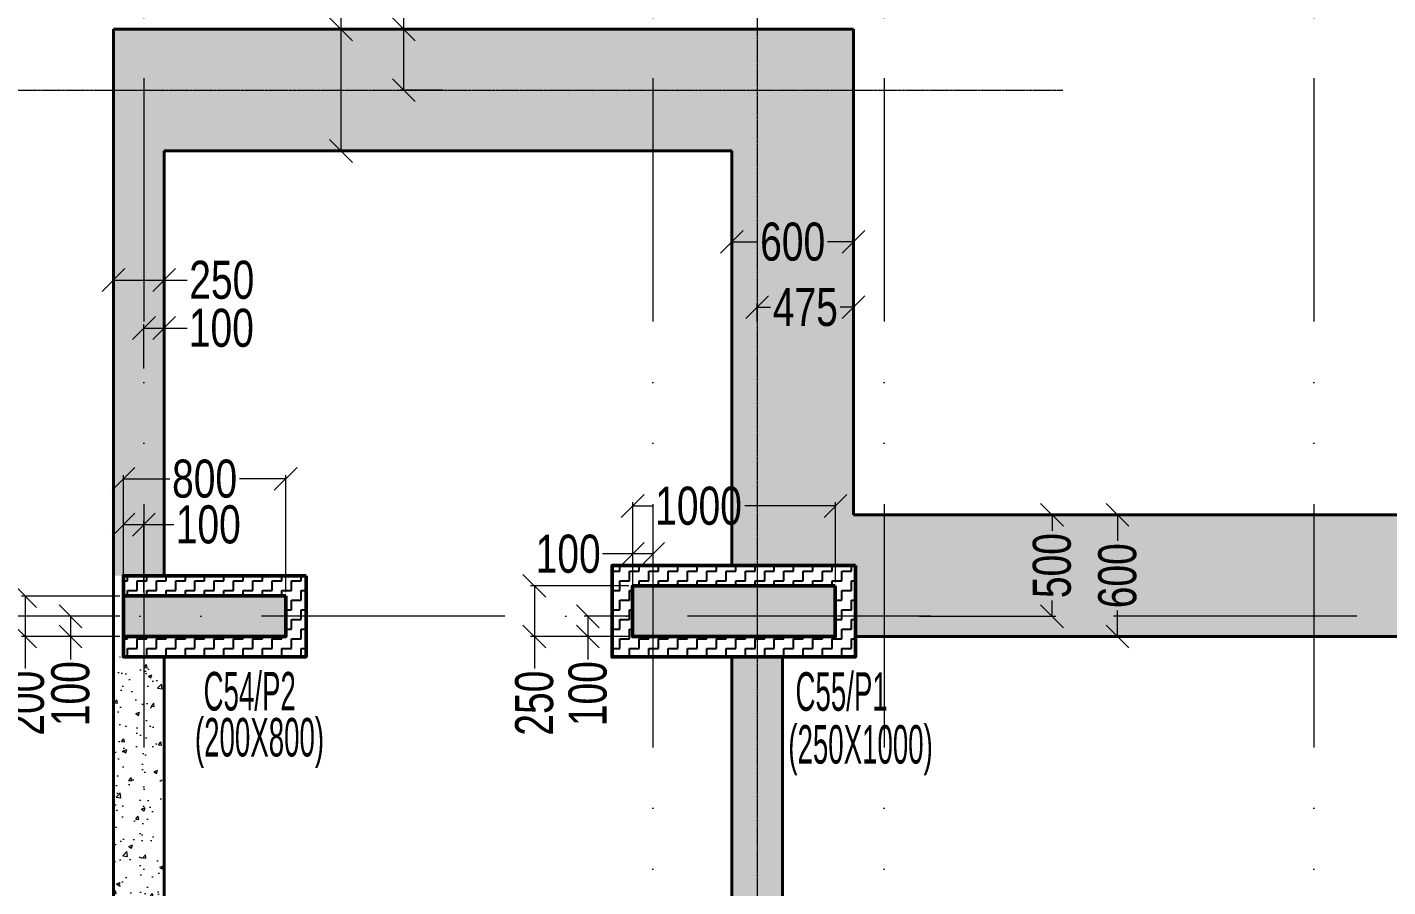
# Model space of a CAD drawing. Header units: millimetres. Extents: x 359 to 43503, y 1365 to 61403.
# Drawn here: x 3845 to 10554, y 17705 to 21944 of the extents above; entities that cross this region are included whole.
import ezdxf

# ---------------------------------------------------------------- set-up
doc = ezdxf.new("R2010")
doc.units = ezdxf.units.MM
doc.linetypes.add('ACAD_ISO04W100', pattern=[30, 24, -3, 0, -3])
doc.linetypes.add('ACAD_ISO12W100', pattern=[21, 12, -3, 0, -3, 0, -3])
for name, color, linetype, lineweight in [('-STR-WALL HAT', 250, 'Continuous', 20), ('A-ANNO-DIMS', 8, 'Continuous', 15), ('A-ANNO-GRID-LINE', 9, 'ACAD_ISO04W100', 20), ('A-CLMN', 5, 'Continuous', 50), ('A-CONC', 5, 'Continuous', 40), ('A-CONC-PATT', 253, 'Continuous', 0), ('S-COLS-IDEN', 4, 'Continuous', 9), ('STR-COL-DIM', 8, 'Continuous', 18), ('STR-GRID-LINE', 8, 'ACAD_ISO04W100', 15)]:
    doc.layers.add(name, color=color, linetype=linetype, lineweight=lineweight)
doc.layers.add('COMMENTS', color=1, linetype='Continuous')
doc.layers.add('S-COL-TER HATCH', color=55, linetype='Continuous')
doc.styles.add('SOBHA', font='swisscl.ttf')
doc.styles.add('Swis721 LtCn BT', font='swisscl.ttf', dxfattribs={"width": 0.7, "height": 250})
doc.dimstyles.new('S-75', dxfattribs={"dimscale": 75, "dimtxt": 2.5, "dimasz": 1.5, "dimexe": 0.25, "dimexo": 0.25, "dimgap": 0.1, "dimtad": 0, "dimdec": 0, "dimzin": 0, "dimdsep": 46, "dimtxsty": 'SOBHA', "dimblk": 'OBLIQUE', "dimcen": 0.09, "dimclrd": 9, "dimclre": 9, "dimclrt": 6, "dimadec": 5, "dimazin": 0, "dimtfac": 1, "dimtdec": 0, "dimtmove": 0, "dimatfit": 3, "dimfxl": 0.18, "dimtolj": 1, "dimtzin": 0, "dimlwd": -1, "dimlwe": -1, "dimarcsym": 0})
pattern_1 = [(50, (-0.37, 0), (182.1847, -15.9391), [19.05, -209.55]), (355, (-0.37, 0), (-35.2434, 191.0568), [15.24, -167.6406]), (100.4514, (14.81, -1.33), (146.9412, 175.1178), [16.19, -178.0902]), (46.1842, (-0.37, 50.8), (271.079, -42.0423), [28.575, -314.325]), (96.6356, (22.22, 47.3), (237.404, 247.426), [24.285, -267.1356]), (351.1842, (-0.37, 50.8), (237.404, 247.426), [22.86, -251.4597]), (21, (25.03, 38.1), (151.6144, -102.2652), [19.05, -209.55]), (326, (25.03, 38.1), (61.802, 184.188), [15.24, -167.64]), (71.4514, (37.66, 29.58), (213.4164, 81.9228), [16.19, -178.09]), (37.5, (-0.37, 0), (3.0886, 84.55504), [0, -165.608, 0, -170.18, 0, -168.275]), (7.5, (-0.37, 0), (66.81966, 100.18057), [0, -97.028, 0, -161.798, 0, -64.135]), (327.5, (-57.01, 0), (135.5906, -5.72874), [0, -63.5, 0, -198.12, 0, -262.89]), (317.5, (-82.41, 0), (148.1292, 25.4265), [0, -82.55, 0, -131.572, 0, -186.69])]

# ---------------------------------------------------------------- blocks, each defined once
blk = doc.blocks.new('A$Ca94b9103')
at = {"layer": '-STR-WALL HAT', "linetype": 'ByBlock'}
h = blk.add_hatch(dxfattribs=at)
h.set_pattern_fill('AR-CONC', color=8, style=0)
h.set_pattern_definition(pattern_1)
h.paths.add_polyline_path([(8340.2, 12005.6), (8139.4, 12005.6), (8139.8, 12805.6), (8339.5, 12805.6), (8339.5, 16555.5), (8140, 16555.5), (8140, 17155.6), (7739.5, 17155.6), (7739.5, 9255.6), (3699.2, 9255.6), (3699.6, 11650.5), (50.6, 11650.6), (50.6, 8955.6), (300.4, 8955.6), (300.7, 11050.6), (3099.5, 11050.5), (3099.2, 9005.6), (3710.4, 9005.6), (3710.4, 8655.6), (7340, 8655.6), (7340, 8905.5), (8340.6, 8905.5)])
at = {"layer": '-STR-WALL HAT'}
h = blk.add_hatch(dxfattribs=at)
h.set_pattern_fill('AR-CONC', color=8, style=0)
h.set_pattern_definition(pattern_1)
h.paths.add_polyline_path([(299.6, 8555.6), (49.6, 8555.6), (49.6, 6755.6), (50, 5750.8), (100, 5755.5), (100.8, 6755.6), (299.6, 6755.6)])
h = blk.add_hatch(dxfattribs=at)
h.set_pattern_fill('AR-CONC', color=8, style=0)
h.set_pattern_definition(pattern_1)
h.paths.add_polyline_path([(6549.3, 3550.8), (9989.6, 3550.8), (9989.6, 50.7), (10237.2, 49.2), (10237.2, 6405.5), (11850, 6405.5), (11850, 6655.5), (9990, 6655.5), (9989.6, 3800.8), (3349.3, 3800.8), (3349.3, 3550.8), (6299.3, 3550.8), (6299.3, 50), (3349.3, 50.3), (3349.3, 8555.6), (3099.3, 8555.6), (3099.3, 50.4), (300.4, 50.7), (300.4, 825.6), (50.4, 825.6), (50.4, -199.3), (6549.3, -200), (6550, 1170.5), (7900, 1170.5), (8200, 1225.5), (8200, 1420.5), (6550, 1420.5)])
at = {"layer": 'A-CONC-PATT'}
h = blk.add_hatch(color=256, dxfattribs=at)
h.dxf.hatch_style = 1
h.paths.add_polyline_path([(3610, 8655.6), (3610, 8905.6), (2610, 8905.6), (2610, 8655.6)])
h = blk.add_hatch(color=256, dxfattribs=at)
h.dxf.hatch_style = 1
h.paths.add_polyline_path([(900, 8655.6), (900, 8855.6), (100, 8855.6), (100, 8655.6)])
at = {"layer": 'S-COL-TER HATCH', "linetype": 'ByBlock'}
h = blk.add_hatch(dxfattribs=at)
h.set_pattern_fill('ZIGZAG', color=8, scale=15)
h.set_pattern_definition([(0, (99.22, 925.565), (47.625, 47.625), [47.625, -47.625]), (90, (146.845, 925.565), (-47.625, 47.625), [47.625, -47.625])])
h.paths.add_polyline_path([(3710, 9005.6), (2510, 9005.6), (2510, 8555.6), (3710, 8555.6)])
h.paths.add_polyline_path([(3610, 8905.6), (3610, 8655.6), (2610, 8655.6), (2610, 8905.6)], flags=16)
h = blk.add_hatch(dxfattribs=at)
h.set_pattern_fill('ZIGZAG', color=8, scale=15)
h.set_pattern_definition([(0, (100.003, 925.565), (47.625, 47.625), [47.625, -47.625]), (90, (147.63, 925.565), (-47.625, 47.625), [47.625, -47.625])])
h.paths.add_polyline_path([(1000, 8955.6), (100, 8955.6), (100, 8555.6), (1000, 8555.6)])
h.paths.add_polyline_path([(900, 8855.6), (900, 8655.6), (100, 8655.6), (100, 8855.6)], flags=16)
at = {"layer": 'A-CLMN', "elevation": -0.3}
for points in [[(3710, 9005.6), (3710, 8555.6), (2509.6, 8555.5), (2509.6, 9005.6)], [(1000, 8955.6), (1000, 8555.6), (100, 8555.6), (100, 8955.6)], [(3610, 8905.6), (3610, 8655.6), (2610, 8655.6), (2610, 8905.6)], [(900, 8855.6), (900, 8655.6), (100, 8655.6), (100, 8855.6)]]:
    blk.add_lwpolyline(points, close=True, dxfattribs=at)
at = {"layer": 'A-CONC', "ltscale": 50}
for p, q in [((50, 11650.5, -0.8), (50, 8555.6, 0.1)), ((3700.1, 11650.5, -0.8), (50, 11650.5, -0.8)), ((3700.1, 11650.5, -0.8), (3700, 9255.5, -0.8)), ((3100, 11050.5, -0.8), (300, 11050.5, -0.8)), ((300, 11050.5, -0.8), (300, 8955.5, -0.8)), ((3099.9, 9005.6, -0.8), (3100, 11050.5, -0.8)), ((3700, 9255.5, -0.8), (7739.5, 9255.6)), ((3100, 50.5, -0.8), (3100, 8555.5, -0.8)), ((3350, 3800.5, -0.8), (3350, 8555.5, -0.8))]:
    blk.add_line(p, q, dxfattribs=at)
for points, elevation in [([(3284.2, 8905.6), (3084.2, 8905.6)], -0.3), ([(3284.2, 8905.6), (3084.2, 8905.6)], -0.3), ([(3610, 8905.6), (3610, 8655.6)], -0.3), ([(3610, 8905.6), (3610, 8655.6)], -0.3), ([(300, 8855.6), (100, 8855.6)], -0.5), ([(300, 8855.6), (100, 8855.6)], -0.5), ([(100, 8655.6), (300, 8655.6)], -0.3), ([(100, 8655.6), (300, 8655.6)], -0.3), ([(3084.2, 8655.4), (3284.2, 8655.4)], -0.3), ([(3084.2, 8655.4), (3284.2, 8655.4)], -0.3), ([(50, 8555.6), (50, 6755.6)], 0.1), ([(300, 8555.6), (300, 6755.6)], 0.1)]:
    blk.add_lwpolyline(points, dxfattribs=dict(at, elevation=elevation))
blk.add_lwpolyline([(3710, 8655.5), (7240.6, 8655.5)], dxfattribs=at)
blk = doc.blocks.new('STRG')
at = {"layer": 'A-ANNO-DIMS', "linetype": 'ACAD_ISO12W100', "ltscale": 100}
for p, q in [((20470.1, -1588153, -0.3), (20470.1, -1637469.2, -0.3)), ((22980.1, -1588153, -0.1), (22980.1, -1637469.2, -0.1)), ((24120.1, -1588153, -0.1), (24120.1, -1637469.2, -0.1)), ((26239.9, -1588153, -0.1), (26239.9, -1637469.2, -0.1)), ((55854, -1626509.7, 0.1), (17033.9, -1626509.7, 0.1))]:
    blk.add_line(p, q, dxfattribs=at)
blk = doc.blocks.new('_Oblique')
at = {"color": 0, "linetype": 'ByBlock', "lineweight": -2}
blk.add_line((-0.5, -0.5), (0.5, 0.5), dxfattribs=at)
blk = doc.blocks.new('*D551')
at = {"layer": 'Defpoints', "color": 0, "transparency": 16777216}
for p in [(5702.1, 21933.7), (5913.8, 21933.7, -0.4), (5913.8, 21633.7, -0.4)]:
    blk.add_point(p, dxfattribs=at)
at = {"layer": 'STR-COL-DIM', "color": 9, "transparency": 16777216}
for p, q in [((5702.1, 21933.7), (5702.1, 22089)), ((5895.1, 21933.7), (5683.3, 21933.7)), ((5702.1, 21633.7), (5702.1, 21933.7)), ((5895.1, 21633.7), (5683.3, 21633.7))]:
    blk.add_line(p, q, dxfattribs=at)
at = {"layer": 'STR-COL-DIM', "color": 9, "transparency": 16777216, "xscale": 112.5, "yscale": 112.5, "zscale": 112.5}
for p, rotation in [((5702.1, 21933.7), 90), ((5702.1, 21633.7), 270)]:
    blk.add_blockref('_Oblique', p, dxfattribs=dict(at, rotation=rotation))
at = {"layer": 'STR-COL-DIM', "color": 6, "transparency": 16777216, "insert": (5702.1, 22260.5), "char_height": 187.5, "attachment_point": 5, "rotation": 90, "style": 'SOBHA'}
blk.add_mtext('\\A1;300', dxfattribs=at)
blk = doc.blocks.new('*D552')
at = {"layer": 'Defpoints', "color": 0, "transparency": 16777216}
for p in [(5392.3, 21933.7), (5913.8, 21933.7, -0.4), (5917.4, 21333.7, -0.4)]:
    blk.add_point(p, dxfattribs=at)
at = {"layer": 'STR-COL-DIM', "color": 9, "transparency": 16777216}
for p, q in [((5392.3, 21933.7), (5392.3, 22123.6)), ((5895.1, 21933.7), (5373.6, 21933.7)), ((5392.3, 21333.7), (5392.3, 21933.7)), ((5898.6, 21333.7), (5373.6, 21333.7))]:
    blk.add_line(p, q, dxfattribs=at)
at = {"layer": 'STR-COL-DIM', "color": 9, "transparency": 16777216, "xscale": 112.5, "yscale": 112.5, "zscale": 112.5}
for p, rotation in [((5392.3, 21933.7), 90), ((5392.3, 21333.7), 270)]:
    blk.add_blockref('_Oblique', p, dxfattribs=dict(at, rotation=rotation))
at = {"layer": 'STR-COL-DIM', "color": 6, "transparency": 16777216, "insert": (5392.3, 22295.3), "char_height": 187.5, "attachment_point": 5, "rotation": 90, "style": 'SOBHA'}
blk.add_mtext('\\A1;600', dxfattribs=at)
blk = doc.blocks.new('*D554')
at = {"layer": 'Defpoints', "color": 0, "transparency": 16777216}
for p in [(4520.4, 20697), (4270.4, 20241.6), (4520.4, 20241.6, 0.2)]:
    blk.add_point(p, dxfattribs=at)
at = {"layer": 'STR-COL-DIM', "color": 9, "transparency": 16777216}
for p, q in [((4270.4, 20260.3), (4270.4, 20715.7)), ((4270.4, 20697), (4520.4, 20697)), ((4520.4, 20260.3), (4520.4, 20715.7)), ((4520.4, 20697), (4632.9, 20697))]:
    blk.add_line(p, q, dxfattribs=at)
at = {"layer": 'STR-COL-DIM', "color": 9, "transparency": 16777216, "xscale": 112.5, "yscale": 112.5, "zscale": 112.5, "rotation": 180}
blk.add_blockref('_Oblique', (4270.4, 20697), dxfattribs=at)
at = {"layer": 'STR-COL-DIM', "color": 9, "transparency": 16777216, "xscale": 112.5, "yscale": 112.5, "zscale": 112.5}
blk.add_blockref('_Oblique', (4520.4, 20697), dxfattribs=at)
at = {"layer": 'STR-COL-DIM', "color": 6, "transparency": 16777216, "insert": (4804.1, 20697), "char_height": 187.5, "attachment_point": 5, "style": 'SOBHA'}
blk.add_mtext('\\A1;250', dxfattribs=at)
blk = doc.blocks.new('*D555')
at = {"layer": 'Defpoints', "color": 0, "transparency": 16777216}
for p in [(4520.4, 20460.4), (4420.4, 20241.6, 0.2), (4520.4, 20241.6, -0.6)]:
    blk.add_point(p, dxfattribs=at)
at = {"layer": 'STR-COL-DIM', "color": 9, "transparency": 16777216}
for p, q in [((4420.4, 20260.3), (4420.4, 20479.1)), ((4520.4, 20260.3), (4520.4, 20479.1)), ((4420.4, 20460.4), (4520.4, 20460.4)), ((4520.4, 20460.4), (4632.9, 20460.4))]:
    blk.add_line(p, q, dxfattribs=at)
at = {"layer": 'STR-COL-DIM', "color": 9, "transparency": 16777216, "xscale": 112.5, "yscale": 112.5, "zscale": 112.5, "rotation": 180}
blk.add_blockref('_Oblique', (4420.4, 20460.4), dxfattribs=at)
at = {"layer": 'STR-COL-DIM', "color": 9, "transparency": 16777216, "xscale": 112.5, "yscale": 112.5, "zscale": 112.5}
blk.add_blockref('_Oblique', (4520.4, 20460.4), dxfattribs=at)
at = {"layer": 'STR-COL-DIM', "color": 6, "transparency": 16777216, "insert": (4802, 20460.4), "char_height": 187.5, "attachment_point": 5, "style": 'SOBHA'}
blk.add_mtext('\\A1;100', dxfattribs=at)
blk = doc.blocks.new('*D556')
at = {"layer": 'Defpoints', "color": 0, "transparency": 16777216}
for p in [(4319.5, 19038.7, -0.4), (4058.5, 18938.7), (4319.5, 18938.7)]:
    blk.add_point(p, dxfattribs=at)
at = {"layer": 'STR-COL-DIM', "color": 9, "transparency": 16777216}
for p, q in [((4300.8, 19038.7), (4039.7, 19038.7)), ((4058.5, 19038.7), (4058.5, 18938.7)), ((4300.8, 18938.7), (4039.7, 18938.7)), ((4058.5, 18938.7), (4058.5, 18826.2))]:
    blk.add_line(p, q, dxfattribs=at)
at = {"layer": 'STR-COL-DIM', "color": 9, "transparency": 16777216, "xscale": 112.5, "yscale": 112.5, "zscale": 112.5}
for p, rotation in [((4058.5, 19038.7), 90), ((4058.5, 18938.7), 270)]:
    blk.add_blockref('_Oblique', p, dxfattribs=dict(at, rotation=rotation))
at = {"layer": 'STR-COL-DIM', "color": 6, "transparency": 16777216, "insert": (4058.5, 18657.1), "char_height": 187.5, "attachment_point": 5, "rotation": 90, "style": 'SOBHA'}
blk.add_mtext('\\A1;100', dxfattribs=at)
blk = doc.blocks.new('*D557')
at = {"layer": 'Defpoints', "color": 0, "transparency": 16777216}
for p in [(3834.9, 19138.7), (4319.5, 19138.7, -0.4), (4319.5, 18938.7, -0.4)]:
    blk.add_point(p, dxfattribs=at)
at = {"layer": 'STR-COL-DIM', "color": 9, "transparency": 16777216}
for p, q in [((4300.8, 19138.7), (3816.2, 19138.7)), ((3834.9, 19138.7), (3834.9, 18938.7)), ((4300.8, 18938.7), (3816.2, 18938.7)), ((3834.9, 18938.7), (3834.9, 18781.5))]:
    blk.add_line(p, q, dxfattribs=at)
at = {"layer": 'STR-COL-DIM', "color": 9, "transparency": 16777216, "xscale": 112.5, "yscale": 112.5, "zscale": 112.5}
for p, rotation in [((3834.9, 19138.7), 90), ((3834.9, 18938.7), 270)]:
    blk.add_blockref('_Oblique', p, dxfattribs=dict(at, rotation=rotation))
at = {"layer": 'STR-COL-DIM', "color": 6, "transparency": 16777216, "insert": (3834.9, 18610.3), "char_height": 187.5, "attachment_point": 5, "rotation": 90, "style": 'SOBHA'}
blk.add_mtext('\\A1;200', dxfattribs=at)
blk = doc.blocks.new('*D558')
at = {"layer": 'Defpoints', "color": 0, "transparency": 16777216}
for p in [(5119.5, 19716.4), (4319.5, 19138.7, -0.4), (5119.5, 19138.7)]:
    blk.add_point(p, dxfattribs=at)
at = {"layer": 'STR-COL-DIM', "color": 9, "transparency": 16777216}
for p, q in [((4319.5, 19157.5), (4319.5, 19735.1)), ((5119.5, 19157.5), (5119.5, 19735.1)), ((4319.5, 19716.4), (4548, 19716.4)), ((5119.5, 19716.4), (4891.1, 19716.4))]:
    blk.add_line(p, q, dxfattribs=at)
at = {"layer": 'STR-COL-DIM', "color": 9, "transparency": 16777216, "xscale": 112.5, "yscale": 112.5, "zscale": 112.5, "rotation": 180}
blk.add_blockref('_Oblique', (4319.5, 19716.4), dxfattribs=at)
at = {"layer": 'STR-COL-DIM', "color": 9, "transparency": 16777216, "xscale": 112.5, "yscale": 112.5, "zscale": 112.5}
blk.add_blockref('_Oblique', (5119.5, 19716.4), dxfattribs=at)
at = {"layer": 'STR-COL-DIM', "color": 6, "transparency": 16777216, "insert": (4719.5, 19716.4), "char_height": 187.5, "attachment_point": 5, "style": 'SOBHA'}
blk.add_mtext('\\A1;800', dxfattribs=at)
blk = doc.blocks.new('*D559')
at = {"layer": 'Defpoints', "color": 0, "transparency": 16777216}
for p in [(4319.5, 19490.8), (4319.5, 19138.7), (4419.5, 19138.7, -0.8)]:
    blk.add_point(p, dxfattribs=at)
at = {"layer": 'STR-COL-DIM', "color": 9, "transparency": 16777216}
for p, q in [((4319.5, 19157.5), (4319.5, 19509.6)), ((4319.5, 19490.8), (4419.5, 19490.8)), ((4419.5, 19157.5), (4419.5, 19509.6)), ((4419.5, 19490.8), (4568.4, 19490.8))]:
    blk.add_line(p, q, dxfattribs=at)
at = {"layer": 'STR-COL-DIM', "color": 9, "transparency": 16777216, "xscale": 112.5, "yscale": 112.5, "zscale": 112.5, "rotation": 180}
blk.add_blockref('_Oblique', (4319.5, 19490.8), dxfattribs=at)
at = {"layer": 'STR-COL-DIM', "color": 9, "transparency": 16777216, "xscale": 112.5, "yscale": 112.5, "zscale": 112.5}
blk.add_blockref('_Oblique', (4419.5, 19490.8), dxfattribs=at)
at = {"layer": 'STR-COL-DIM', "color": 6, "transparency": 16777216, "insert": (4737.5, 19490.8), "char_height": 187.5, "attachment_point": 5, "style": 'SOBHA'}
blk.add_mtext('\\A1;100', dxfattribs=at)
blk = doc.blocks.new('*D570')
at = {"layer": 'Defpoints', "color": 0, "transparency": 16777216}
for p in [(6830.3, 19038.7, -0.4), (6609, 18938.7), (6830.3, 18938.7)]:
    blk.add_point(p, dxfattribs=at)
at = {"layer": 'STR-COL-DIM', "color": 9, "transparency": 16777216}
for p, q in [((6811.6, 19038.7), (6590.3, 19038.7)), ((6609, 19038.7), (6609, 18938.7)), ((6811.6, 18938.7), (6590.3, 18938.7)), ((6609, 18938.7), (6609, 18826.2))]:
    blk.add_line(p, q, dxfattribs=at)
at = {"layer": 'STR-COL-DIM', "color": 9, "transparency": 16777216, "xscale": 112.5, "yscale": 112.5, "zscale": 112.5}
for p, rotation in [((6609, 19038.7), 90), ((6609, 18938.7), 270)]:
    blk.add_blockref('_Oblique', p, dxfattribs=dict(at, rotation=rotation))
at = {"layer": 'STR-COL-DIM', "color": 6, "transparency": 16777216, "insert": (6609, 18657.1), "char_height": 187.5, "attachment_point": 5, "rotation": 90, "style": 'SOBHA'}
blk.add_mtext('\\A1;100', dxfattribs=at)
blk = doc.blocks.new('*D571')
at = {"layer": 'Defpoints', "color": 0, "transparency": 16777216}
for p in [(6345.7, 19188.7), (6830.3, 19188.7, -0.4), (6830.3, 18938.7, -0.4)]:
    blk.add_point(p, dxfattribs=at)
at = {"layer": 'STR-COL-DIM', "color": 9, "transparency": 16777216}
for p, q in [((6811.6, 19188.7), (6327, 19188.7)), ((6345.7, 19188.7), (6345.7, 18938.7)), ((6811.6, 18938.7), (6327, 18938.7)), ((6345.7, 18938.7), (6345.7, 18781.5))]:
    blk.add_line(p, q, dxfattribs=at)
at = {"layer": 'STR-COL-DIM', "color": 9, "transparency": 16777216, "xscale": 112.5, "yscale": 112.5, "zscale": 112.5}
for p, rotation in [((6345.7, 19188.7), 90), ((6345.7, 18938.7), 270)]:
    blk.add_blockref('_Oblique', p, dxfattribs=dict(at, rotation=rotation))
at = {"layer": 'STR-COL-DIM', "color": 6, "transparency": 16777216, "insert": (6345.7, 18610.3), "char_height": 187.5, "attachment_point": 5, "rotation": 90, "style": 'SOBHA'}
blk.add_mtext('\\A1;250', dxfattribs=at)
blk = doc.blocks.new('*D572')
at = {"layer": 'Defpoints', "color": 0, "transparency": 16777216}
for p in [(7830.3, 19582.7), (6830.3, 19188.7, -0.4), (7830.3, 19188.7)]:
    blk.add_point(p, dxfattribs=at)
at = {"layer": 'STR-COL-DIM', "color": 9, "transparency": 16777216}
for p, q in [((6830.3, 19207.5), (6830.3, 19601.4)), ((7830.3, 19207.5), (7830.3, 19601.4)), ((6830.3, 19582.7), (6927.2, 19582.7)), ((7830.3, 19582.7), (7382.9, 19582.7))]:
    blk.add_line(p, q, dxfattribs=at)
at = {"layer": 'STR-COL-DIM', "color": 9, "transparency": 16777216, "xscale": 112.5, "yscale": 112.5, "zscale": 112.5, "rotation": 180}
blk.add_blockref('_Oblique', (6830.3, 19582.7), dxfattribs=at)
at = {"layer": 'STR-COL-DIM', "color": 9, "transparency": 16777216, "xscale": 112.5, "yscale": 112.5, "zscale": 112.5}
blk.add_blockref('_Oblique', (7830.3, 19582.7), dxfattribs=at)
at = {"layer": 'STR-COL-DIM', "color": 6, "transparency": 16777216, "insert": (7155.1, 19582.7), "char_height": 187.5, "attachment_point": 5, "style": 'SOBHA'}
blk.add_mtext('\\A1;1000', dxfattribs=at)
blk = doc.blocks.new('*D573')
at = {"layer": 'Defpoints', "color": 0, "transparency": 16777216}
for p in [(6830.3, 19346.2), (6830.3, 19138.7), (6930.6, 19138.7)]:
    blk.add_point(p, dxfattribs=at)
at = {"layer": 'STR-COL-DIM', "color": 9, "transparency": 16777216}
for p, q in [((6830.3, 19346.2), (6681.5, 19346.2)), ((6830.3, 19157.5), (6830.3, 19364.9)), ((6930.6, 19346.2), (6830.3, 19346.2)), ((6930.6, 19157.5), (6930.6, 19364.9))]:
    blk.add_line(p, q, dxfattribs=at)
at = {"layer": 'STR-COL-DIM', "color": 9, "transparency": 16777216, "xscale": 112.5, "yscale": 112.5, "zscale": 112.5, "rotation": 180}
blk.add_blockref('_Oblique', (6830.3, 19346.2), dxfattribs=at)
at = {"layer": 'STR-COL-DIM', "color": 9, "transparency": 16777216, "xscale": 112.5, "yscale": 112.5, "zscale": 112.5}
blk.add_blockref('_Oblique', (6930.6, 19346.2), dxfattribs=at)
at = {"layer": 'STR-COL-DIM', "color": 6, "transparency": 16777216, "insert": (6512.3, 19346.2), "char_height": 187.5, "attachment_point": 5, "style": 'SOBHA'}
blk.add_mtext('\\A1;100', dxfattribs=at)
blk = doc.blocks.new('*D473')
at = {"layer": 'Defpoints', "color": 0, "linetype": 'ByBlock', "transparency": 16777216}
for p in [(8813, 19538.7), (9220.9, 19538.7), (8857.3, 18938.7)]:
    blk.add_point(p, dxfattribs=at)
at = {"layer": 'STR-COL-DIM', "color": 9, "transparency": 16777216}
for p, q in [((8831.8, 19538.7), (9239.7, 19538.7)), ((9220.9, 19538.7), (9220.9, 19410.4)), ((9220.9, 18938.7), (9220.9, 19067.1)), ((8876.1, 18938.7), (9239.7, 18938.7))]:
    blk.add_line(p, q, dxfattribs=at)
at = {"layer": 'STR-COL-DIM', "color": 9, "linetype": 'ByBlock', "transparency": 16777216, "xscale": 112.5, "yscale": 112.5, "zscale": 112.5}
for p, rotation in [((9220.9, 19538.7), 90), ((9220.9, 18938.7), 270)]:
    blk.add_blockref('_Oblique', p, dxfattribs=dict(at, rotation=rotation))
at = {"layer": 'STR-COL-DIM', "color": 6, "linetype": 'ByBlock', "transparency": 16777216, "insert": (9220.9, 19238.7), "char_height": 187.5, "attachment_point": 5, "rotation": 90, "style": 'SOBHA'}
blk.add_mtext('\\A1;600', dxfattribs=at)
blk = doc.blocks.new('*D474')
at = {"layer": 'Defpoints', "color": 0, "linetype": 'ByBlock', "transparency": 16777216}
for p in [(8898.1, 19538.7), (8932.7, 19538.7), (8226.4, 19038.7, -0.3)]:
    blk.add_point(p, dxfattribs=at)
at = {"layer": 'STR-COL-DIM', "color": 9, "transparency": 16777216}
for p, q in [((8913.9, 19538.7), (8879.4, 19538.7)), ((8898.1, 19538.7), (8898.1, 19460.1)), ((8898.1, 19038.7), (8898.1, 19117.4)), ((8245.2, 19038.7), (8916.9, 19038.7))]:
    blk.add_line(p, q, dxfattribs=at)
at = {"layer": 'STR-COL-DIM', "color": 9, "linetype": 'ByBlock', "transparency": 16777216, "xscale": 112.5, "yscale": 112.5, "zscale": 112.5}
for p, rotation in [((8898.1, 19538.7), 90), ((8898.1, 19038.7), 270)]:
    blk.add_blockref('_Oblique', p, dxfattribs=dict(at, rotation=rotation))
at = {"layer": 'STR-COL-DIM', "color": 6, "linetype": 'ByBlock', "transparency": 16777216, "insert": (8898.1, 19288.7), "char_height": 187.5, "attachment_point": 5, "rotation": 90, "style": 'SOBHA'}
blk.add_mtext('\\A1;500', dxfattribs=at)
blk = doc.blocks.new('*D517')
at = {"layer": 'Defpoints', "color": 0, "transparency": 16777216}
for p in [(7919.2, 20885.3), (7319.4, 20736.6), (7919.2, 20429.8, 0.3)]:
    blk.add_point(p, dxfattribs=at)
at = {"layer": 'STR-COL-DIM', "color": 9, "transparency": 16777216}
for p, q in [((7319.4, 20755.3), (7319.4, 20904)), ((7319.4, 20885.3), (7447.7, 20885.3)), ((7919.2, 20885.3), (7791, 20885.3)), ((7919.2, 20448.6), (7919.2, 20904))]:
    blk.add_line(p, q, dxfattribs=at)
at = {"layer": 'STR-COL-DIM', "color": 9, "transparency": 16777216, "xscale": 112.5, "yscale": 112.5, "zscale": 112.5, "rotation": 180}
blk.add_blockref('_Oblique', (7319.4, 20885.3), dxfattribs=at)
at = {"layer": 'STR-COL-DIM', "color": 9, "transparency": 16777216, "xscale": 112.5, "yscale": 112.5, "zscale": 112.5}
blk.add_blockref('_Oblique', (7919.2, 20885.3), dxfattribs=at)
at = {"layer": 'STR-COL-DIM', "color": 6, "transparency": 16777216, "insert": (7619.3, 20885.3), "char_height": 187.5, "attachment_point": 5, "style": 'SOBHA'}
blk.add_mtext('\\A1;600', dxfattribs=at)
blk = doc.blocks.new('*D518')
at = {"layer": 'Defpoints', "color": 0, "transparency": 16777216}
for p in [(7919.2, 20563.1), (7444.2, 20472.4), (7919.2, 20429.8, 0.3)]:
    blk.add_point(p, dxfattribs=at)
at = {"layer": 'STR-COL-DIM', "color": 9, "transparency": 16777216}
for p, q in [((7444.2, 20491.2), (7444.2, 20581.8)), ((7444.2, 20563.1), (7509.5, 20563.1)), ((7919.2, 20563.1), (7854, 20563.1)), ((7919.2, 20448.6), (7919.2, 20581.8))]:
    blk.add_line(p, q, dxfattribs=at)
at = {"layer": 'STR-COL-DIM', "color": 9, "transparency": 16777216, "xscale": 112.5, "yscale": 112.5, "zscale": 112.5, "rotation": 180}
blk.add_blockref('_Oblique', (7444.2, 20563.1), dxfattribs=at)
at = {"layer": 'STR-COL-DIM', "color": 9, "transparency": 16777216, "xscale": 112.5, "yscale": 112.5, "zscale": 112.5}
blk.add_blockref('_Oblique', (7919.2, 20563.1), dxfattribs=at)
at = {"layer": 'STR-COL-DIM', "color": 6, "transparency": 16777216, "insert": (7681.7, 20563.1), "char_height": 187.5, "attachment_point": 5, "style": 'SOBHA'}
blk.add_mtext('\\A1;475', dxfattribs=at)
blk = doc.blocks.new('A$Cf6cfdd6f')
at = {"layer": 'S-COLS-IDEN', "char_height": 190, "attachment_point": 1, "style": 'Swis721 LtCn BT'}
for s, insert, width in [('C54/P2', (394.2, 7555.4), 509.676), ('C55/P1', (3313, 7553.9, -0.3), 501.429), ('(200X800)', (351.6, 7328.4), 501.429), ('(250X1000)', (3277.5, 7293.2, -0.3), 501.429)]:
    blk.add_mtext(s, dxfattribs=dict(at, insert=insert, width=width))

msp = doc.modelspace()

# ---------------------------------------------------------------- linework, layer by layer
at = {"layer": 'STR-GRID-LINE', "ltscale": 0.3}
for p, q in [((7444.2, 22554.2, 0.5), (7444.2, 8757.2, 0.5)), ((3133.6, 21633.7, 0.8), (8951.1, 21633.7, 0.8))]:
    msp.add_line(p, q, dxfattribs=at)

# ---------------------------------------------------------------- block references
msp.add_blockref('A$Ca94b9103', (4219.5, 10283.2, 0.8))
at = {"layer": 'A-ANNO-GRID-LINE'}
msp.add_blockref('STRG', (-16050.5, 1645548.5, 0.4), dxfattribs=at)
at = {"layer": 'COMMENTS', "linetype": 'ByBlock'}
msp.add_blockref('A$Cf6cfdd6f', (4320.3, 11208.8, 1.4), dxfattribs=at)

# ---------------------------------------------------------------- dimensions: what is measured, and where the dimension line sits
at = {"layer": 'STR-COL-DIM'}
for base, p1, p2, picture, middle in [((5392.3, 21933.7, 1.2), (5917.4, 21333.7, 0.8), (5913.8, 21933.7, 0.8), '*D552', (5392.3, 22295.3, 1.2)), ((5702.1, 21933.7, 1.2), (5913.8, 21633.7, 0.8), (5913.8, 21933.7, 0.8), '*D551', (5702.1, 22260.5, 1.2)), ((3834.9, 19138.7, 1.1), (4319.5, 18938.7, 0.7), (4319.5, 19138.7, 0.7), '*D557', (3834.9, 18610.3, 1.1)), ((6345.7, 19188.7, 0.8), (6830.3, 18938.7, 0.4), (6830.3, 19188.7, 0.4), '*D571', (6345.7, 18610.3, 0.8))]:
    dim = msp.add_linear_dim(base=base, p1=p1, p2=p2, angle=90, dimstyle='S-75', dxfattribs=at)
    dim.commit()
    dim.dimension.update_dxf_attribs({"geometry": picture, "text_midpoint": middle, "dimtype": 160})
for base, p1, p2, picture, middle in [((7919.2, 20885.3, 0.5), (7319.4, 20736.6, 0.5), (7919.2, 20429.8, 0.8), '*D517', (7619.3, 20885.3, 0.5)), ((4520.4, 20697, 0.8), (4270.4, 20241.6, 0.8), (4520.4, 20241.6, 0.9), '*D554', (4804.1, 20697, 0.8)), ((7919.2, 20563.1, 0.5), (7444.2, 20472.4, 0.5), (7919.2, 20429.8, 0.8), '*D518', (7681.7, 20563.1, 0.5)), ((4520.4, 20460.4, 0.8), (4420.4, 20241.6, 0.9), (4520.4, 20241.6, 0.2), '*D555', (4802, 20460.4, 0.8)), ((5119.5, 19716.4, 1.1), (4319.5, 19138.7, 0.7), (5119.5, 19138.7, 1.1), '*D558', (4719.5, 19716.4, 1.1))]:
    dim = msp.add_linear_dim(base=base, p1=p1, p2=p2, dimstyle='S-75', dxfattribs=at)
    dim.commit()
    dim.dimension.update_dxf_attribs({"geometry": picture, "text_midpoint": middle})
for base, p1, p2, picture, middle in [((7830.3, 19582.7, 0.8), (6830.3, 19188.7, 0.4), (7830.3, 19188.7, 0.8), '*D572', (7155.1, 19582.7, 0.8)), ((4319.5, 19490.8, 1.1), (4419.5, 19138.7, 0.3), (4319.5, 19138.7, 1.1), '*D559', (4737.5, 19490.8, 1.1)), ((6830.3, 19346.2, 0.4), (6930.6, 19138.7, 0.4), (6830.3, 19138.7, 0.4), '*D573', (6512.3, 19346.2, 0.4))]:
    dim = msp.add_linear_dim(base=base, p1=p1, p2=p2, dimstyle='S-75', dxfattribs=at)
    dim.commit()
    dim.dimension.update_dxf_attribs({"geometry": picture, "text_midpoint": middle, "dimtype": 160})
at = {"layer": 'STR-COL-DIM', "color": 6, "linetype": 'ByBlock'}
for base, p1, p2, picture, middle in [((8898.1, 19538.7, 0.8), (8226.4, 19038.7, 0.5), (8932.7, 19538.7, 0.8), '*D474', (8898.1, 19288.7, 0.8)), ((9220.9, 19538.7, 0.8), (8857.3, 18938.7, 0.8), (8813, 19538.7, 0.8), '*D473', (9220.9, 19238.7, 0.8))]:
    dim = msp.add_linear_dim(base=base, p1=p1, p2=p2, angle=90, dimstyle='S-75', dxfattribs=at)
    dim.commit()
    dim.dimension.update_dxf_attribs({"geometry": picture, "text_midpoint": middle})
at = {"layer": 'STR-COL-DIM'}
for base, p1, p2, picture, middle in [((4058.5, 18938.7, 1.1), (4319.5, 19038.7, 0.7), (4319.5, 18938.7, 1.1), '*D556', (4058.5, 18657.1, 1.1)), ((6609, 18938.7, 0.8), (6830.3, 19038.7, 0.4), (6830.3, 18938.7, 0.8), '*D570', (6609, 18657.1, 0.8))]:
    dim = msp.add_linear_dim(base=base, p1=p1, p2=p2, angle=90, dimstyle='S-75', dxfattribs=at)
    dim.commit()
    dim.dimension.update_dxf_attribs({"geometry": picture, "text_midpoint": middle})

doc.saveas('drawing.dxf')
